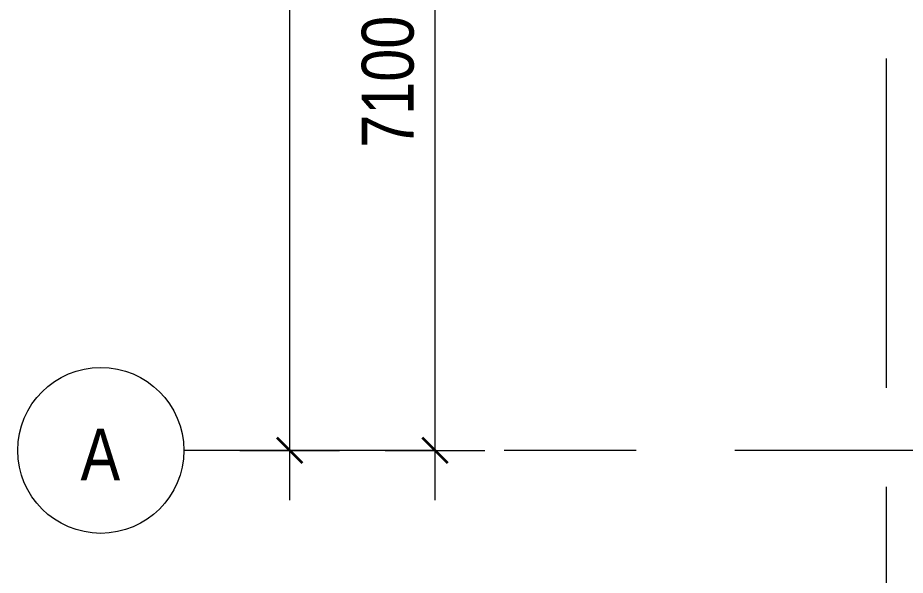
# Model space of a CAD drawing. Header units: millimetres. Extents: x 48966 to 155647, y -43515 to 26217.
# Drawn here: x 48966 to 57515, y -32587 to -27212 of the extents above; entities that cross this region are included whole.
import ezdxf

# ---------------------------------------------------------------- set-up
doc = ezdxf.new("R2010")
doc.units = ezdxf.units.MM
doc.linetypes.add('Осевые', pattern=[6350, 1270, -952.5, 3175, -952.5])
for name, color, linetype, lineweight in [('Оси', 7, 'Continuous', 9), ('Оси-1', 7, 'Continuous', 18), ('Оси-2', 7, 'Осевые', 9), ('Размеры', 7, 'Continuous', 9), ('Размеры-200', 7, 'Continuous', 9)]:
    doc.layers.add(name, color=color, linetype=linetype, lineweight=lineweight)
doc.styles.add('Arial Narrow', font='Arial Narrow.ttf', dxfattribs={"height": 500})
doc.dimstyles.new('Диагональ_-_2_5_мм_Arial_narrow', dxfattribs={"dimscale": 304.8, "dimtxt": 511.715487, "dimasz": 0.787402, "dimexe": 1.574803, "dimexo": 0.0625, "dimgap": 0.19685, "dimtad": 1, "dimdec": 0, "dimzin": 0, "dimdsep": 46, "dimtxsty": 'Arial Narrow', "dimblk1": 'OBLIQUE', "dimblk2": 'OBLIQUE', "dimsah": 1, "dimcen": 0.09, "dimdle": 1.574803, "dimazin": 0, "dimtfac": 1, "dimtdec": 4, "dimtix": 1, "dimtmove": 0, "dimatfit": 3, "dimfxl": 1.574803, "dimfxlon": 1, "dimtvp": 1, "dimtolj": 1, "dimtzin": 0, "dimarcsym": 2})

# ---------------------------------------------------------------- blocks, each defined once
blk = doc.blocks.new('Ось сетки - По умолчанию 2-349628-План 5-го этажа на отм_ _12_600')
at = {"layer": 'Оси-1'}
blk.add_circle((0, 0), 4, dxfattribs=at)
blk = doc.blocks.new('DIMBLOCK18-План 5-го этажа на отм_ _12_600')
at = {"layer": 'Размеры-200', "lineweight": 35, "transparency": 16777216}
for points in [[(51585.5, 25417.1), (51465.5, 25537.1), (51705.5, 25297.1)], [(51585.5, -31382.9), (51465.5, -31262.9), (51705.5, -31502.9)]]:
    blk.add_hatch(color=256, dxfattribs=at).paths.add_polyline_path(points, flags=0)
at = {"layer": 'Размеры-200', "transparency": 16777216}
for p, q in [((51585.5, -31862.9), (51585.5, 25897.1)), ((51105.5, 25417.1), (52065.5, 25417.1)), ((51585.5, 25417.1), (51105.5, 25417.1)), ((51105.5, -31382.9), (52065.5, -31382.9)), ((51585.5, -31382.9), (51105.5, -31382.9))]:
    blk.add_line(p, q, dxfattribs=at)
at = {"layer": 'Размеры-200', "lineweight": 35, "transparency": 16777216}
for p, q in [((51585.5, 25417.1), (51465.5, 25537.1)), ((51465.5, 25537.1), (51705.5, 25297.1)), ((51705.5, 25297.1), (51585.5, 25417.1)), ((51585.5, -31382.9), (51465.5, -31262.9)), ((51465.5, -31262.9), (51705.5, -31502.9)), ((51705.5, -31502.9), (51585.5, -31382.9))]:
    blk.add_line(p, q, dxfattribs=at)
at = {"layer": 'Размеры-200', "color": 0, "transparency": 16777216, "insert": (50879.3, -3774.8), "char_height": 500, "width": 1900.658, "attachment_point": 1, "rotation": 90, "line_spacing_factor": 0.974696, "style": 'Arial Narrow'}
blk.add_mtext('56800', dxfattribs=at)
blk = doc.blocks.new('_Oblique')
at = {"color": 0, "linetype": 'ByBlock', "lineweight": -2}
blk.add_line((-0.5, -0.5), (0.5, 0.5), dxfattribs=at)
blk = doc.blocks.new('DIMBLOCK19-План 5-го этажа на отм_ _12_600')
at = {"layer": 'Размеры-200', "lineweight": 35, "transparency": 16777216}
for points in [[(52985.5, -24282.9), (52865.5, -24162.9), (53105.5, -24402.9)], [(52985.5, -31382.9), (52865.5, -31262.9), (53105.5, -31502.9)]]:
    blk.add_hatch(color=256, dxfattribs=at).paths.add_polyline_path(points, flags=0)
for p, q in [((52985.5, -24282.9), (52865.5, -24162.9)), ((52865.5, -24162.9), (53105.5, -24402.9)), ((53105.5, -24402.9), (52985.5, -24282.9)), ((52985.5, -31382.9), (52865.5, -31262.9)), ((52865.5, -31262.9), (53105.5, -31502.9)), ((53105.5, -31502.9), (52985.5, -31382.9))]:
    blk.add_line(p, q, dxfattribs=at)
at = {"layer": 'Размеры-200', "transparency": 16777216}
for p, q in [((52505.5, -24282.9), (53465.5, -24282.9)), ((52985.5, -24282.9), (52505.5, -24282.9)), ((52985.5, -31862.9), (52985.5, -24282.9)), ((52505.5, -31382.9), (53465.5, -31382.9)), ((52985.5, -31382.9), (52505.5, -31382.9))]:
    blk.add_line(p, q, dxfattribs=at)
at = {"layer": 'Размеры-200', "color": 0, "transparency": 16777216, "insert": (52279.3, -28466.4), "char_height": 500, "width": 1520.526, "attachment_point": 1, "rotation": 90, "line_spacing_factor": 0.974696, "style": 'Arial Narrow'}
blk.add_mtext('7100', dxfattribs=at)

msp = doc.modelspace()

# ---------------------------------------------------------------- linework, layer by layer
at = {"layer": 'Оси-2'}
for p, q in [((57331.6, 25417.1), (57331.6, -41737.8)), ((150171.6, -31382.9), (50565.6, -31382.9))]:
    msp.add_line(p, q, dxfattribs=at)

# ---------------------------------------------------------------- block references
at = {"layer": 'Оси-1', "xscale": 199.9999999999999, "yscale": 199.9999999999999, "zscale": 199.9999999999999, "rotation": 89.99999999999982}
msp.add_blockref('Ось сетки - По умолчанию 2-349628-План 5-го этажа на отм_ _12_600', (49765.6, -31382.9), dxfattribs=at)

# ---------------------------------------------------------------- texts
at = {"layer": 'Оси', "insert": (49570.4, -31172.3), "char_height": 500, "width": 464.979, "attachment_point": 1, "style": 'Arial Narrow'}
msp.add_mtext('\\fArial Narrow|b0|i0|c204|p34|;А', dxfattribs=at)

# ---------------------------------------------------------------- dimensions: what is measured, and where the dimension line sits
at = {"layer": 'Размеры'}
for base, p1, p2, override, picture, middle in [((51585.5, 25417.1), (51105.5, -31382.9), (51105.5, 25417.1), {"dimpost": '<>', "dimfxl": 56800}, 'DIMBLOCK18-План 5-го этажа на отм_ _12_600', (51270.2, -2982.9)), ((52985.5, -24282.9), (52505.5, -31382.9), (52505.5, -24282.9), {"dimpost": '<>', "dimfxl": 7100}, 'DIMBLOCK19-План 5-го этажа на отм_ _12_600', (52670.2, -27832.9))]:
    dim = msp.add_linear_dim(base=base, p1=p1, p2=p2, angle=90, dimstyle='Диагональ_-_2_5_мм_Arial_narrow', override=override, dxfattribs=at)
    dim.commit()
    dim.dimension.update_dxf_attribs({"geometry": picture, "text_midpoint": middle})

doc.saveas('drawing.dxf')
